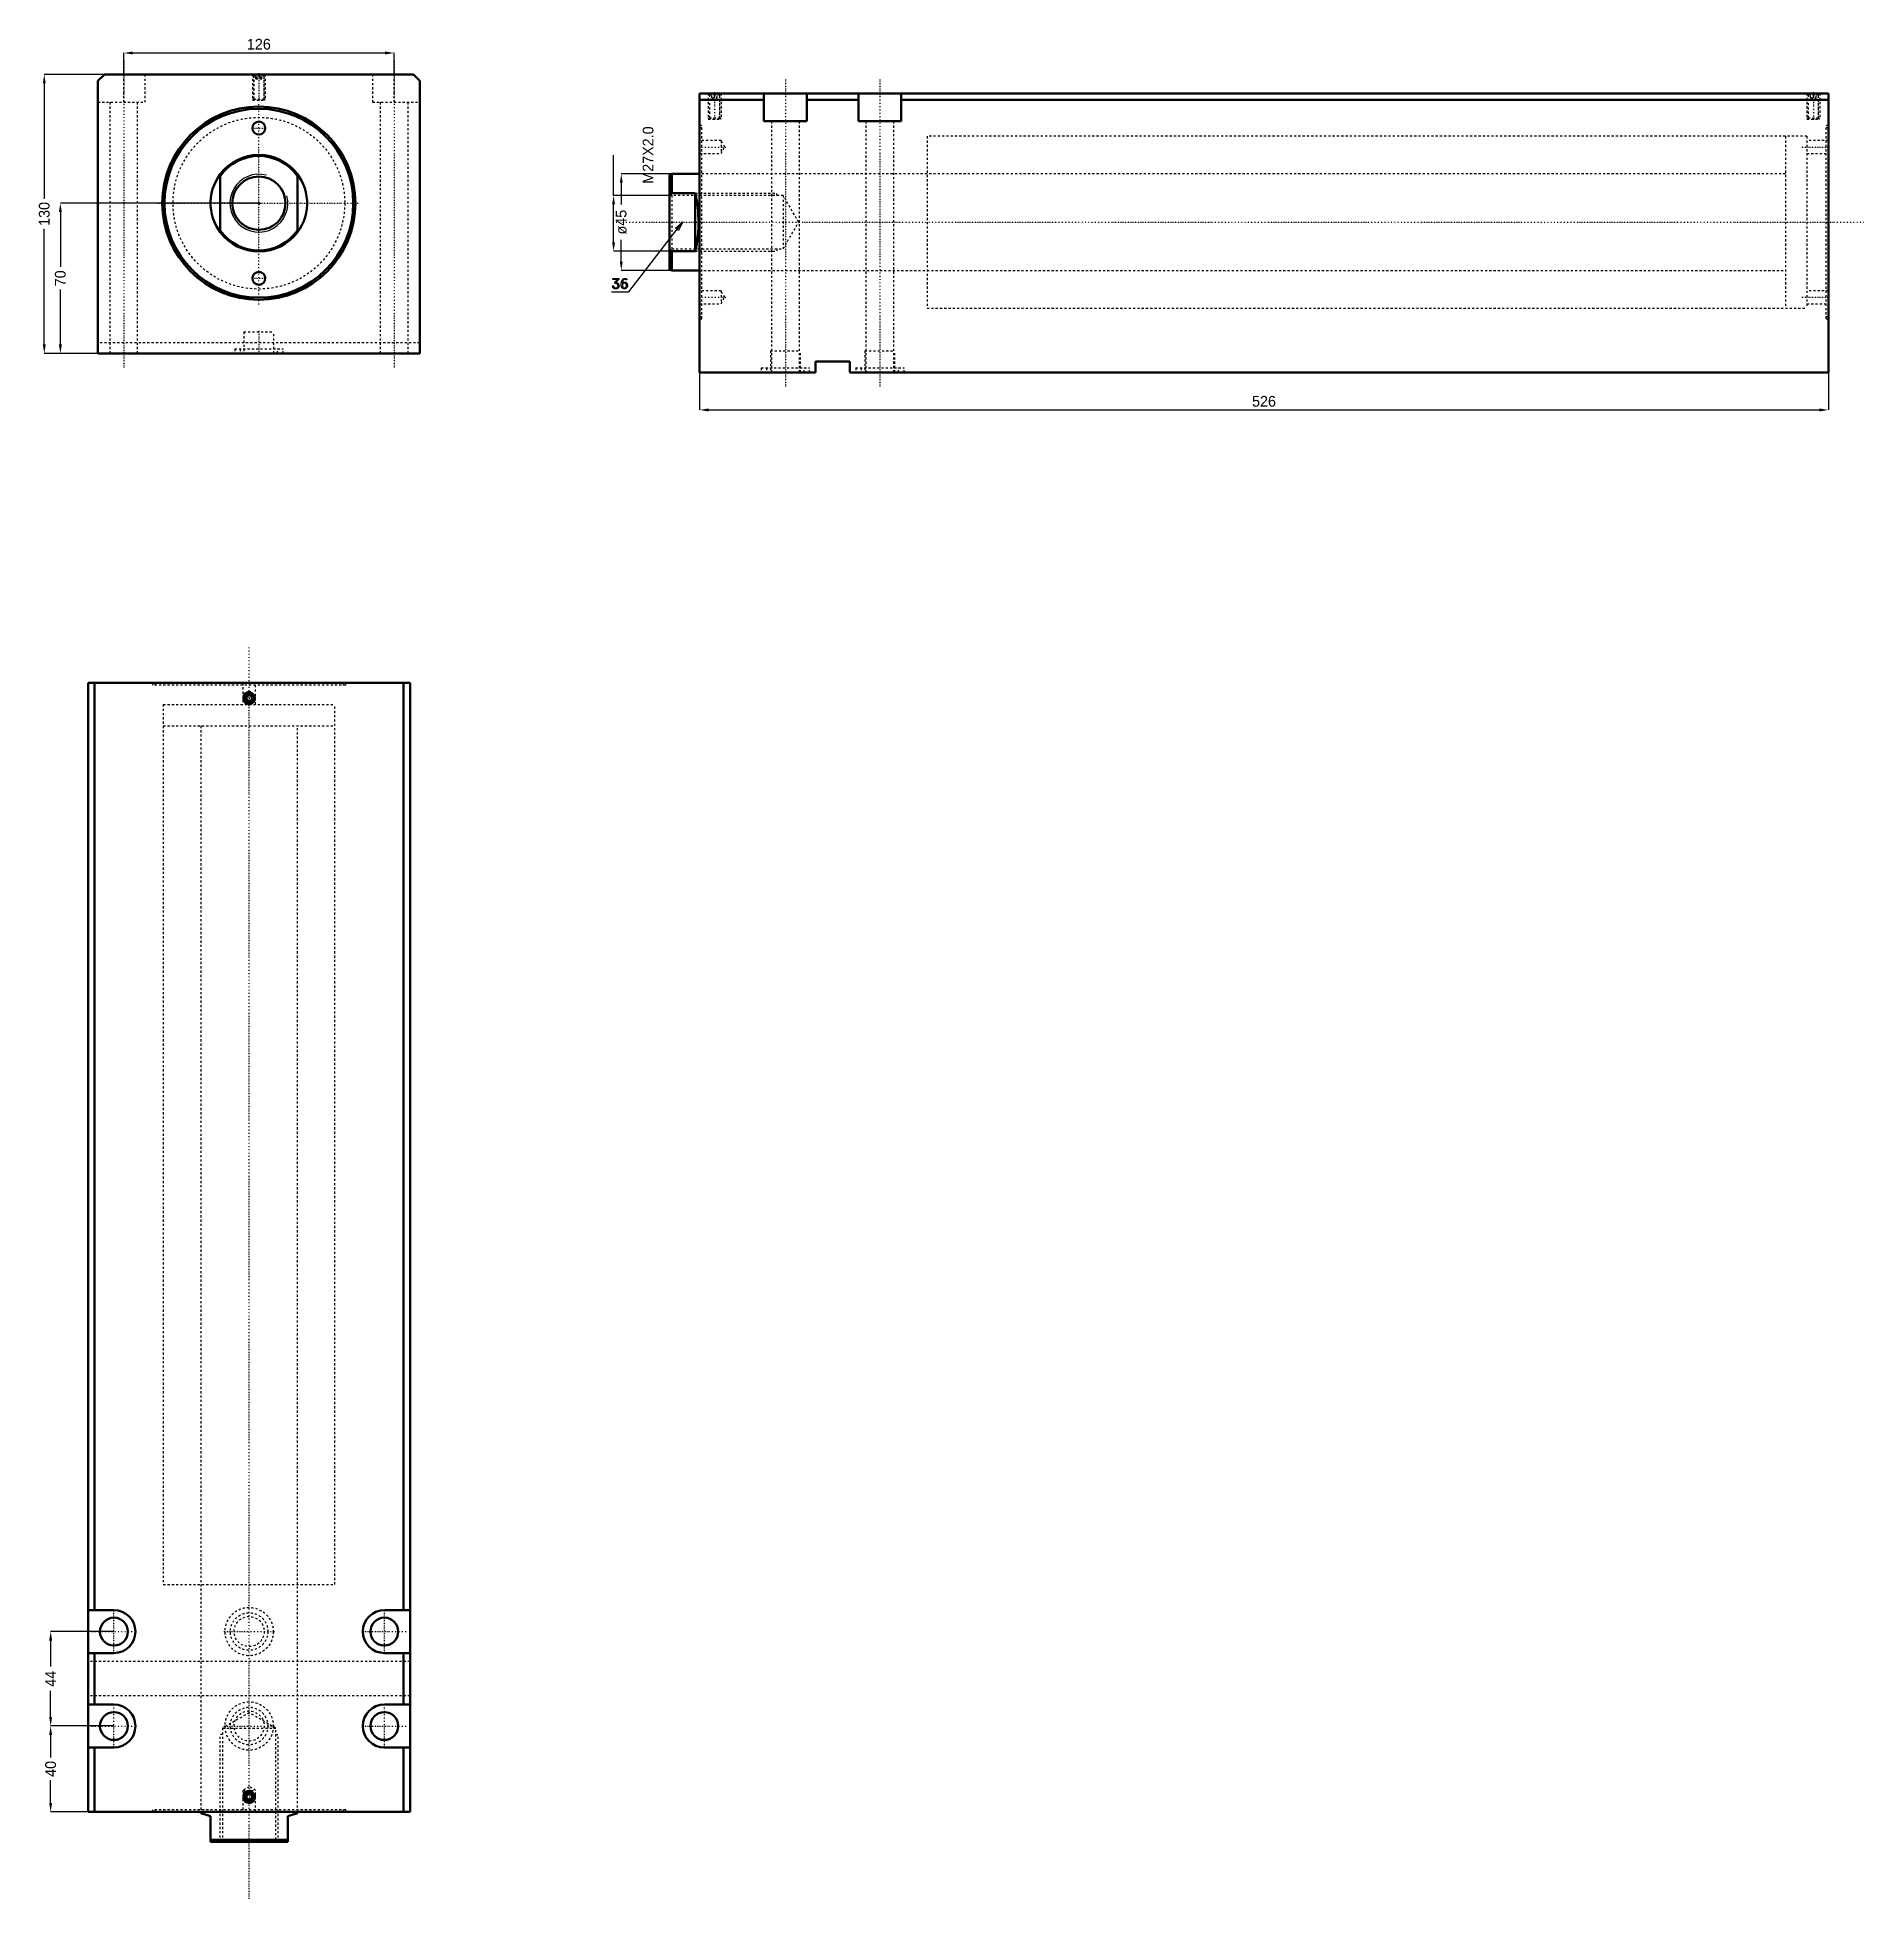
# Model space of a CAD drawing. Header units: millimetres. Extents: x -103 to 748, y -790 to 77.
import ezdxf

# ---------------------------------------------------------------- set-up
doc = ezdxf.new("R2010")
doc.units = ezdxf.units.MM
doc.linetypes.add('Center', pattern=[1.5, 0.45, -0.5, 0.05, -0.5])
doc.linetypes.add('Dashed', pattern=[2, 1, -1])
for name, color, linetype, lineweight in [('2d ConnectionPoints', 7, 'Continuous', 50), ('AM_0', 7, 'Continuous', 50), ('AM_5', 3, 'Continuous', 25), ('AM_7', 7, 'Center', 25), ('AM_9', 6, 'Dashed', 25)]:
    doc.layers.add(name, color=color, linetype=linetype, lineweight=lineweight)
doc.dimstyles.new('ISO-25', dxfattribs={"dimtxt": 2.5, "dimasz": 2.5, "dimexe": 1.25, "dimexo": 0.625, "dimtad": 1, "dimtxsty": 'Standard', "dimcen": 2.5, "dimadec": 0, "dimazin": 0, "dimtfac": 1, "dimtmove": 0, "dimatfit": 3, "dimfxl": 0, "dimarcsym": 0})

# ---------------------------------------------------------------- blocks, each defined once
blk = doc.blocks.new('1_JECX_MF_INLA_80_400_0_rod__0_in_JECX_MF_160_INLA_80_400_0__0')
at = {"layer": 'AM_0'}
for p, q in [((-18, -13.5), (-18, 13.5)), ((18, 13.5), (18, -13.5))]:
    blk.add_line(p, q, dxfattribs=at)
for points in [[(-18, 13.5), (-19.11, 11.88), (-20.07, 10.17), (-20.88, 8.38), (-21.53, 6.53), (-22.02, 4.63), (-22.34, 2.69), (-22.49, 0.73), (-22.47, -1.23), (-22.27, -3.18), (-21.91, -5.11), (-21.38, -7), (-20.69, -8.84), (-19.84, -10.61), (-18.84, -12.3), (-18, -13.5)], [(18, -13.5), (19.11, -11.88), (20.07, -10.17), (20.88, -8.38), (21.53, -6.53), (22.02, -4.63), (22.34, -2.69), (22.49, -0.73), (22.47, 1.23), (22.27, 3.18), (21.91, 5.11), (21.38, 7), (20.69, 8.84), (19.84, 10.61), (18.84, 12.3), (18, 13.5)]]:
    blk.add_lwpolyline(points, dxfattribs=at)
blk.add_circle((0, 0), 12.42, dxfattribs=at)
for radius, start, end in [(22.5, 36.8699, 143.1301), (22, 35.0968, 144.9032), (22, 215.0968, 324.9032), (22.5, 216.8699, 323.1301)]:
    blk.add_arc((0, 0), radius, start, end, dxfattribs=at)
at = {"layer": 'AM_5'}
blk.add_arc((0, 0), 13.5, 75, 15, dxfattribs=at)
blk = doc.blocks.new('2_JECX_MF_EXLA_80_400_0_body__0_in_JECX_MF_160_INLA_80_400_0__0')
at = {"layer": 'AM_0'}
for p, q in [((-72, 60), (-75, 57)), ((-75, 57), (-75, -70)), ((72, 60), (-72, 60)), ((75, 57), (72, 60)), ((75, -70), (75, 57)), ((-75, -70), (75, -70))]:
    blk.add_line(p, q, dxfattribs=at)
for centre, radius in [((0, 0), 45), ((0, 0), 44), ((0, 35), 3), ((0, -35), 3)]:
    blk.add_circle(centre, radius, dxfattribs=at)
at = {"layer": 'AM_5', "linetype": 'Dashed'}
for p, q in [((-3, 60), (-3, 48)), ((3, 60), (3, 48))]:
    blk.add_line(p, q, dxfattribs=at)
at = {"layer": 'AM_7'}
for p, q in [((-63, 66.5), (-63, -76.5)), ((63, 66.5), (63, -76.5)), ((0, 60.6), (0, 47.4)), ((0, -47.25), (0, 47.25)), ((-3.15, 35), (3.15, 35)), ((-47.25, 0), (47.25, 0)), ((-3.15, -35), (3.15, -35)), ((0, -59.5), (0, -70.5))]:
    blk.add_line(p, q, dxfattribs=at)
at = {"layer": 'AM_9'}
for p, q in [((-63, 47), (-63, 60)), ((-53, 47), (-53, 60)), ((-3, 60), (-2.46, 59.46)), ((-2.46, 59.46), (-2.46, 48.54)), ((-2.46, 59.46), (2.46, 59.46)), ((-1.9, 60), (-2.4, 59.5)), ((-2.4, 59.5), (2.4, 59.5)), ((-2.4, 59.5), (-2.4, 48)), ((-1.44, 58), (-1.44, 60)), ((-1.44, 58), (1.44, 58)), ((-0.72, 58), (-0.72, 60)), ((0.72, 58), (0.72, 60)), ((1.44, 58), (1.44, 60)), ((2.4, 59.5), (1.9, 60)), ((2.4, 48), (2.4, 59.5)), ((2.46, 59.46), (3, 60)), ((2.46, 48.54), (2.46, 59.46)), ((53, 60), (53, 47)), ((63, 47), (63, 60)), ((-75, 47), (-53, 47)), ((-69.5, 47), (-69.5, -70)), ((-56.5, -70), (-56.5, 47)), ((-2.46, 48.54), (-3, 48)), ((-3, 48), (3, 48)), ((-2.46, 48.54), (2.46, 48.54)), ((3, 48), (2.46, 48.54)), ((53, 47), (75, 47)), ((56.5, 47), (56.5, -70)), ((69.5, -70), (69.5, 47)), ((-7, -60), (7, -60)), ((-7, -60), (-7, -70)), ((7, -70), (7, -60)), ((75, -65), (-75, -65)), ((-11.25, -67.9), (11.25, -67.9)), ((-11.25, -67.9), (-11.25, -70)), ((-8.75, -67.9), (-8.75, -70)), ((8.75, -70), (8.75, -67.9)), ((11.25, -70), (11.25, -67.9))]:
    blk.add_line(p, q, dxfattribs=at)
blk.add_circle((0, 0), 40, dxfattribs=at)
blk = doc.blocks.new('*D3')
at = {"layer": 'AM_5', "color": 0, "lineweight": -2}
for p, q in [((-63, 60), (-63, 70)), ((-58.83, 70), (58.83, 70)), ((63, 60), (63, 70))]:
    blk.add_line(p, q, dxfattribs=at)
at = {"layer": 'AM_5', "color": 0}
for points in [[(-58.83, 70.69), (-58.83, 69.31), (-63, 70)], [(58.83, 69.31), (58.83, 70.69), (63, 70)]]:
    blk.add_solid(points, dxfattribs=at)
at = {"layer": 'Defpoints', "color": 0}
for p in [(63, 70), (-63, 60), (63, 60)]:
    blk.add_point(p, dxfattribs=at)
at = {"layer": 'AM_5', "color": 0, "insert": (0, 74.05), "char_height": 5, "attachment_point": 5}
blk.add_mtext('126', dxfattribs=at)
blk = doc.blocks.new('*D4')
at = {"layer": 'AM_5', "color": 0, "lineweight": -2}
for p, q in [((-72, 60), (-100, 60)), ((-100, 55.83), (-100, 1.97)), ((-100, -65.83), (-100, -11.97)), ((-75, -70), (-100, -70))]:
    blk.add_line(p, q, dxfattribs=at)
at = {"layer": 'AM_5', "color": 0}
for points in [[(-99.31, 55.83), (-100.69, 55.83), (-100, 60)], [(-100.69, -65.83), (-99.31, -65.83), (-100, -70)]]:
    blk.add_solid(points, dxfattribs=at)
at = {"layer": 'Defpoints', "color": 0}
for p in [(-72, 60), (-100, -70), (-75, -70)]:
    blk.add_point(p, dxfattribs=at)
at = {"layer": 'AM_5', "color": 0, "insert": (-100, -5), "char_height": 5, "attachment_point": 5, "rotation": 90}
blk.add_mtext('130', dxfattribs=at)
blk = doc.blocks.new('*D5')
at = {"layer": 'AM_5', "color": 0, "lineweight": -2}
for p, q in [((0, 0), (-92.5, 0)), ((-92.5, -4.17), (-92.5, -29.72)), ((-92.5, -65.83), (-92.5, -40.28)), ((-75, -70), (-92.5, -70))]:
    blk.add_line(p, q, dxfattribs=at)
at = {"layer": 'AM_5', "color": 0}
for points in [[(-91.81, -4.17), (-93.19, -4.17), (-92.5, 0)], [(-93.19, -65.83), (-91.81, -65.83), (-92.5, -70)]]:
    blk.add_solid(points, dxfattribs=at)
at = {"layer": 'Defpoints', "color": 0}
for p in [(0, 0), (-92.5, -70), (-75, -70)]:
    blk.add_point(p, dxfattribs=at)
at = {"layer": 'AM_5', "color": 0, "insert": (-92.5, -35), "char_height": 5, "attachment_point": 5, "rotation": 90}
blk.add_mtext('70', dxfattribs=at)
blk = doc.blocks.new('1_JECX_MF_INLA_80_400_0_rod__0_in_JECX_MF_160_INLA_80_400_0__4')
at = {"layer": 'AM_0'}
for p, q in [((-22.5, 0), (-22.5, -0.54)), ((22.5, -0.54), (22.5, 0)), ((-18, -2), (-22.5, -0.54)), ((-18, -14), (-18, -2)), ((22.5, -0.54), (18, -2)), ((18, -2), (18, -14)), ((-18, -13), (18, -13)), ((-18, -14), (18, -14))]:
    blk.add_line(p, q, dxfattribs=at)
at = {"layer": 'AM_5', "linetype": 'Dashed'}
for p, q in [((-13.5, -14), (-13.5, 36)), ((-12.42, 36), (-13.5, 36)), ((12.42, 36), (13.5, 36)), ((13.5, -14), (13.5, 36))]:
    blk.add_line(p, q, dxfattribs=at)
at = {"layer": 'AM_7'}
blk.add_line((0, -40.5), (0, 542.5), dxfattribs=at)
at = {"layer": 'AM_9'}
for p, q in [((-40, 516), (40, 516)), ((-40, 516), (-40, 506)), ((40, 506), (40, 516)), ((-40, 506), (40, 506)), ((-22.5, 506), (-22.5, 0)), ((22.5, 0), (22.5, 506)), ((0, 46.17), (-12.42, 39)), ((12.42, 39), (0, 46.17)), ((-12.42, 39), (12.42, 39)), ((-12.42, 39), (-12.42, -12.92)), ((12.42, -12.92), (12.42, 39)), ((-12.42, -12.92), (-13.5, -14)), ((-12.42, -12.92), (12.42, -12.92)), ((13.5, -14), (12.42, -12.92))]:
    blk.add_line(p, q, dxfattribs=at)
blk = doc.blocks.new('2_JECX_MF_EXLA_80_400_0_body__0_in_JECX_MF_160_INLA_80_400_0__4')
at = {"layer": 'AM_0'}
for p, q in [((75, 526), (-75, 526)), ((-75, 526), (-75, 0)), ((-72, 526), (-72, 94)), ((72, 526), (72, 94)), ((75, 526), (75, 0)), ((-0.72, 520.25), (-1.44, 519)), ((-1.44, 519), (-0.72, 517.75)), ((0.72, 520.25), (-0.72, 520.25)), ((-0.72, 517.75), (0.72, 517.75)), ((1.44, 519), (0.72, 520.25)), ((0.72, 517.75), (1.44, 519)), ((-63, 94), (-75, 94)), ((75, 94), (63, 94)), ((-75, 74), (-63, 74)), ((-72, 74), (-72, 50)), ((63, 74), (75, 74)), ((72, 74), (72, 50)), ((-63, 50), (-75, 50)), ((75, 50), (63, 50)), ((-75, 30), (-63, 30)), ((-72, 30), (-72, 0)), ((63, 30), (75, 30)), ((72, 30), (72, 0)), ((75, 0), (-75, 0)), ((-0.72, 8.25), (-1.44, 7)), ((-1.44, 7), (-0.72, 5.75)), ((0.72, 8.25), (-0.72, 8.25)), ((-0.72, 5.75), (0.72, 5.75)), ((1.44, 7), (0.72, 8.25)), ((0.72, 5.75), (1.44, 7))]:
    blk.add_line(p, q, dxfattribs=at)
for centre, radius in [((0, 519), 2.46), ((0, 519), 2.4), ((0, 519), 1.9), ((-63, 84), 6.5), ((63, 84), 6.5), ((-63, 40), 6.5), ((63, 40), 6.5), ((0, 7), 2.46), ((0, 7), 2.4), ((0, 7), 1.9)]:
    blk.add_circle(centre, radius, dxfattribs=at)
for centre, start, end in [((-63, 84), 270, 90), ((63, 84), 90, 270), ((-63, 40), 270, 90), ((63, 40), 90, 270)]:
    blk.add_arc(centre, 10, start, end, dxfattribs=at)
at = {"layer": 'AM_5'}
for centre in [(0, 519), (0, 7)]:
    blk.add_arc(centre, 3, 75, 15, dxfattribs=at)
at = {"layer": 'AM_7'}
for p, q in [((-3.15, 519), (3.15, 519)), ((-63, 73.5), (-63, 94.5)), ((63, 73.5), (63, 94.5)), ((-73.5, 84), (-52.5, 84)), ((-11.81, 84), (11.81, 84)), ((52.5, 84), (73.5, 84)), ((-63, 29.5), (-63, 50.5)), ((63, 29.5), (63, 50.5)), ((-73.5, 40), (-52.5, 40)), ((-11.81, 40), (11.81, 40)), ((52.5, 40), (73.5, 40)), ((-3.15, 7), (3.15, 7))]:
    blk.add_line(p, q, dxfattribs=at)
at = {"layer": 'AM_9'}
for p, q in [((-45, 526), (-45, 525)), ((45, 525), (-45, 525)), ((-44, 526), (-44, 525)), ((-3, 526), (-3, 516)), ((3, 516), (3, 526)), ((44, 525), (44, 526)), ((45, 525), (45, 526)), ((-40, 516), (40, 516)), ((-40, 516), (-40, 106)), ((40, 106), (40, 516)), ((-40, 106), (40, 106)), ((-22.5, 106), (-22.5, 0)), ((22.5, 0), (22.5, 106)), ((75, 70), (-75, 70)), ((75, 54), (-75, 54)), ((0, 11.73), (-3, 10)), ((-3, 10), (3, 10)), ((-3, 10), (-3, 0)), ((3, 10), (0, 11.73)), ((3, 0), (3, 10)), ((45, 1), (-45, 1)), ((-45, 1), (-45, 0)), ((-44, 1), (-44, 0)), ((44, 0), (44, 1)), ((45, 0), (45, 1))]:
    blk.add_line(p, q, dxfattribs=at)
for centre, radius in [((0, 84), 11.25), ((0, 84), 8.75), ((0, 84), 7), ((0, 40), 11.25), ((0, 40), 8.75), ((0, 40), 7)]:
    blk.add_circle(centre, radius, dxfattribs=at)
blk = doc.blocks.new('*D11')
at = {"layer": 'AM_5', "color": 0, "lineweight": -2}
for p, q in [((-67.53, -665.56), (-97.03, -665.56)), ((-97.03, -669.73), (-97.03, -681.9)), ((-97.03, -705.4), (-97.03, -693.23)), ((-67.53, -709.56), (-97.03, -709.56))]:
    blk.add_line(p, q, dxfattribs=at)
at = {"layer": 'AM_5', "color": 0}
for points in [[(-97.72, -669.73), (-96.34, -669.73), (-97.03, -665.56)], [(-97.72, -705.4), (-96.34, -705.4), (-97.03, -709.56)]]:
    blk.add_solid(points, dxfattribs=at)
at = {"layer": 'Defpoints', "color": 0}
for p in [(-97.03, -665.56), (-67.53, -665.56), (-67.53, -709.56)]:
    blk.add_point(p, dxfattribs=at)
at = {"layer": 'AM_5', "color": 0, "insert": (-97.03, -687.56), "char_height": 5, "attachment_point": 5, "rotation": 90}
blk.add_mtext('44', dxfattribs=at)
blk = doc.blocks.new('*D12')
at = {"layer": 'AM_5', "color": 0, "lineweight": -2}
for p, q in [((-67.53, -709.56), (-97.03, -709.56)), ((-97.03, -713.73), (-97.03, -724.31)), ((-97.03, -745.4), (-97.03, -734.81)), ((-79.53, -749.56), (-97.03, -749.56))]:
    blk.add_line(p, q, dxfattribs=at)
at = {"layer": 'AM_5', "color": 0}
for points in [[(-97.72, -713.73), (-96.34, -713.73), (-97.03, -709.56)], [(-97.72, -745.4), (-96.34, -745.4), (-97.03, -749.56)]]:
    blk.add_solid(points, dxfattribs=at)
at = {"layer": 'Defpoints', "color": 0}
for p in [(-67.53, -709.56), (-97.03, -749.56), (-79.53, -749.56)]:
    blk.add_point(p, dxfattribs=at)
at = {"layer": 'AM_5', "color": 0, "insert": (-97.03, -729.56), "char_height": 5, "attachment_point": 5, "rotation": 90}
blk.add_mtext('40', dxfattribs=at)
blk = doc.blocks.new('1_JECX_MF_INLA_80_400_0_rod__0_in_JECX_MF_160_INLA_80_400_0__2')
at = {"layer": 'AM_0'}
for p, q in [((-13, 22.5), (-14, 22)), ((-14, 22), (-14, -22)), ((0, 22.5), (-13, 22.5)), ((-13, 22.5), (-13, 13.5)), ((-13, 13.5), (-14, 12.65)), ((-2, 13.5), (-13, 13.5)), ((-2, 13.5), (-2, -13.5)), ((-14, -12.65), (-13, -13.5)), ((-13, -13.5), (-2, -13.5)), ((-13, -13.5), (-13, -22.5)), ((-14, -22), (-13, -22.5)), ((-13, -22.5), (0, -22.5))]:
    blk.add_line(p, q, dxfattribs=at)
blk.add_lwpolyline([(-2, -13.5), (-1.64, -11.88), (-1.33, -10.17), (-1.06, -8.38), (-0.85, -6.53), (-0.69, -4.63), (-0.59, -2.69), (-0.54, -0.73), (-0.55, 1.23), (-0.61, 3.18), (-0.73, 5.11), (-0.9, 7), (-1.13, 8.84), (-1.4, 10.61), (-1.73, 12.3), (-2, 13.5)], dxfattribs=at)
at = {"layer": 'AM_5', "linetype": 'Dashed'}
for p, q in [((-14, 13.5), (36, 13.5)), ((36, 12.42), (36, 13.5)), ((-14, -13.5), (36, -13.5)), ((36, -12.42), (36, -13.5))]:
    blk.add_line(p, q, dxfattribs=at)
at = {"layer": 'AM_7'}
blk.add_line((-40.5, 0), (542.5, 0), dxfattribs=at)
at = {"layer": 'AM_9'}
for p, q in [((516, 40), (506, 40)), ((506, 40), (506, -40)), ((516, 40), (516, -40)), ((506, 22.5), (0, 22.5)), ((-12.92, 12.42), (-14, 13.5)), ((39, 12.42), (-12.92, 12.42)), ((-12.92, 12.42), (-12.92, -12.42)), ((46.17, 0), (39, 12.42)), ((39, 12.42), (39, -12.42)), ((39, -12.42), (46.17, 0)), ((-14, -13.5), (-12.92, -12.42)), ((-12.92, -12.42), (39, -12.42)), ((0, -22.5), (506, -22.5)), ((506, -40), (516, -40))]:
    blk.add_line(p, q, dxfattribs=at)
blk = doc.blocks.new('2_JECX_MF_EXLA_80_400_0_body__0_in_JECX_MF_160_INLA_80_400_0__2')
at = {"layer": 'AM_0'}
for p, q in [((0, -70), (0, 60)), ((526, 60), (0, 60)), ((30, 57), (0, 57)), ((30, 47), (30, 60)), ((50, 47), (50, 60)), ((74, 57), (50, 57)), ((74, 47), (74, 60)), ((94, 47), (94, 60)), ((526, 57), (94, 57)), ((526, -70), (526, 60)), ((30, 47), (50, 47)), ((74, 47), (94, 47)), ((70, -65), (54, -65)), ((54, -65), (54, -70)), ((70, -70), (70, -65)), ((54, -70), (0, -70)), ((526, -70), (70, -70))]:
    blk.add_line(p, q, dxfattribs=at)
at = {"layer": 'AM_5', "linetype": 'Dashed'}
for p, q in [((4, 60), (4, 48)), ((10, 60), (10, 48)), ((516, 60), (516, 48)), ((522, 60), (522, 48))]:
    blk.add_line(p, q, dxfattribs=at)
at = {"layer": 'AM_7'}
for p, q in [((40, 66.5), (40, -76.5)), ((84, 66.5), (84, -76.5)), ((7, 60.6), (7, 47.4)), ((519, 60.6), (519, 47.4)), ((-0.59, 35), (12.32, 35)), ((513.68, 35), (526.59, 35)), ((-0.59, -35), (12.32, -35)), ((513.68, -35), (526.59, -35))]:
    blk.add_line(p, q, dxfattribs=at)
at = {"layer": 'AM_9'}
for p, q in [((4, 60), (4.54, 59.46)), ((4.54, 59.46), (4.54, 48.54)), ((4.54, 59.46), (9.46, 59.46)), ((5.1, 60), (4.6, 59.5)), ((4.6, 59.5), (4.6, 48)), ((4.6, 59.5), (9.4, 59.5)), ((5.75, 58), (5.75, 60)), ((5.75, 58), (8.25, 58)), ((7, 58), (7, 60)), ((8.25, 58), (8.25, 60)), ((9.4, 59.5), (8.9, 60)), ((9.4, 48), (9.4, 59.5)), ((9.46, 59.46), (10, 60)), ((9.46, 48.54), (9.46, 59.46)), ((516, 60), (516.54, 59.46)), ((516.54, 59.46), (516.54, 48.54)), ((516.54, 59.46), (521.46, 59.46)), ((517.1, 60), (516.6, 59.5)), ((516.6, 59.5), (521.4, 59.5)), ((516.6, 59.5), (516.6, 48)), ((517.75, 58), (517.75, 60)), ((517.75, 58), (520.25, 58)), ((519, 58), (519, 60)), ((520.25, 58), (520.25, 60)), ((521.4, 59.5), (520.9, 60)), ((521.4, 48), (521.4, 59.5)), ((521.46, 59.46), (522, 60)), ((521.46, 48.54), (521.46, 59.46)), ((1, 45), (0, 45)), ((1, 44), (0, 44)), ((1, -45), (1, 45)), ((4.54, 48.54), (4, 48)), ((4, 48), (10, 48)), ((4.54, 48.54), (9.46, 48.54)), ((10, 48), (9.46, 48.54)), ((33.5, 47), (33.5, -70)), ((46.5, -70), (46.5, 47)), ((77.5, 47), (77.5, -70)), ((90.5, -70), (90.5, 47)), ((516.54, 48.54), (516, 48)), ((516, 48), (522, 48)), ((516.54, 48.54), (521.46, 48.54)), ((522, 48), (521.46, 48.54)), ((525, -45), (525, 45)), ((526, 45), (525, 45)), ((526, 44), (525, 44)), ((10, 38), (0, 38)), ((11.73, 35), (10, 38)), ((10, 38), (10, 32)), ((10, 32), (11.73, 35)), ((516, 40), (106, 40)), ((106, 40), (106, -40)), ((516, 40), (516, -40)), ((526, 38), (516, 38)), ((0, 32), (10, 32)), ((516, 32), (526, 32)), ((106, 22.5), (0, 22.5)), ((0, -22.5), (106, -22.5)), ((10, -32), (0, -32)), ((11.73, -35), (10, -32)), ((10, -32), (10, -38)), ((526, -32), (516, -32)), ((0, -38), (10, -38)), ((10, -38), (11.73, -35)), ((106, -40), (516, -40)), ((516, -38), (526, -38)), ((0, -44), (1, -44)), ((0, -45), (1, -45)), ((525, -44), (526, -44)), ((525, -45), (526, -45)), ((33, -60), (47, -60)), ((33, -60), (33, -70)), ((47, -70), (47, -60)), ((77, -60), (91, -60)), ((77, -60), (77, -70)), ((91, -70), (91, -60)), ((28.75, -67.9), (51.25, -67.9)), ((28.75, -67.9), (28.75, -70)), ((31.25, -67.9), (31.25, -70)), ((48.75, -70), (48.75, -67.9)), ((51.25, -70), (51.25, -67.9)), ((72.75, -67.9), (95.25, -67.9)), ((72.75, -67.9), (72.75, -70)), ((75.25, -67.9), (75.25, -70)), ((92.75, -70), (92.75, -67.9)), ((95.25, -70), (95.25, -67.9))]:
    blk.add_line(p, q, dxfattribs=at)
blk = doc.blocks.new('*D19')
at = {"layer": 'AM_5', "color": 0, "lineweight": -2}
for p, q in [((205.39, -78.84), (205.39, -96.34)), ((731.39, -78.84), (731.39, -96.34)), ((209.55, -96.34), (727.22, -96.34))]:
    blk.add_line(p, q, dxfattribs=at)
at = {"layer": 'AM_5', "color": 0}
for points in [[(209.55, -95.64), (209.55, -97.03), (205.39, -96.34)], [(727.22, -95.64), (727.22, -97.03), (731.39, -96.34)]]:
    blk.add_solid(points, dxfattribs=at)
at = {"layer": 'Defpoints', "color": 0}
for p in [(205.39, -78.84), (731.39, -78.84), (731.39, -96.34)]:
    blk.add_point(p, dxfattribs=at)
at = {"layer": 'AM_5', "color": 0, "insert": (468.39, -92.34), "char_height": 5, "attachment_point": 5}
blk.add_mtext('526', dxfattribs=at)
blk = doc.blocks.new('*D20')
at = {"layer": 'AM_5', "color": 0, "lineweight": -2}
for p, q in [((192.39, 13.66), (168.89, 13.66)), ((168.89, 9.5), (168.89, -0.67)), ((168.89, -27.17), (168.89, -17)), ((192.39, -31.34), (168.89, -31.34))]:
    blk.add_line(p, q, dxfattribs=at)
at = {"layer": 'AM_5', "color": 0}
for points in [[(168.19, 9.5), (169.58, 9.5), (168.89, 13.66)], [(168.19, -27.17), (169.58, -27.17), (168.89, -31.34)]]:
    blk.add_solid(points, dxfattribs=at)
at = {"layer": 'Defpoints', "color": 0}
for p in [(168.89, 13.66), (192.39, 13.66), (192.39, -31.34)]:
    blk.add_point(p, dxfattribs=at)
at = {"layer": 'AM_5', "color": 0, "insert": (168.89, -8.84), "char_height": 5, "attachment_point": 5, "rotation": 90}
blk.add_mtext('ø45', dxfattribs=at)
blk = doc.blocks.new('*D21')
at = {"layer": 'AM_5', "color": 0, "lineweight": -2}
for p, q in [((165.3, 3.58), (165.3, 22.42)), ((192.47, 3.58), (165.3, 3.58)), ((165.3, -18.17), (165.3, -0.58)), ((191.39, -22.34), (165.3, -22.34))]:
    blk.add_line(p, q, dxfattribs=at)
at = {"layer": 'AM_5', "color": 0}
for points in [[(164.61, -0.58), (166, -0.58), (165.3, 3.58)], [(164.61, -18.17), (166, -18.17), (165.3, -22.34)]]:
    blk.add_solid(points, dxfattribs=at)
at = {"layer": 'Defpoints', "color": 0}
for p in [(192.47, 3.58), (165.3, -22.34), (191.39, -22.34)]:
    blk.add_point(p, dxfattribs=at)
at = {"layer": 'AM_5', "color": 0, "insert": (181.39, 22.42), "char_height": 5, "attachment_point": 5, "rotation": 90}
blk.add_mtext('M27X2.0', dxfattribs=at)

msp = doc.modelspace()

# ---------------------------------------------------------------- linework, layer by layer
at = {"layer": '2d ConnectionPoints'}
for p in [(0, 0), (205.386, -8.836), (-4.53, -749.564)]:
    msp.add_point(p, dxfattribs=at)
at = {"layer": 'AM_5'}
for p, q in [((172.386, -41.336), (197.386, -8.836)), ((164.386, -41.336), (172.386, -41.336))]:
    msp.add_line(p, q, dxfattribs=at)
for points in [[(197.386, -8.836), (195.506, -12.646), (194.185, -11.63), (197.386, -8.836)], [(165.319, -38.529), (165.319, -38.529), (165.325, -38.639), (165.354, -38.794), (165.354, -38.794), (165.408, -38.936), (165.457, -39.023), (165.457, -39.023), (165.516, -39.104), (165.619, -39.21), (165.619, -39.21), (165.738, -39.299), (165.826, -39.348), (165.826, -39.348), (165.92, -39.389), (166.065, -39.433), (166.065, -39.433), (166.216, -39.457), (166.32, -39.462), (166.32, -39.462), (166.431, -39.457), (166.591, -39.433), (166.591, -39.433), (166.744, -39.388), (166.843, -39.347), (166.843, -39.347), (166.937, -39.296), (167.063, -39.207), (167.063, -39.207), (167.171, -39.1), (167.233, -39.018), (167.233, -39.018), (167.286, -38.931), (167.343, -38.79), (167.343, -38.79), (167.374, -38.637), (167.38, -38.529), (167.38, -38.529), (167.371, -38.375), (167.328, -38.163), (167.328, -38.163), (167.249, -37.973), (167.175, -37.858), (167.175, -37.858), (167.087, -37.754), (166.932, -37.618), (166.932, -37.618), (166.751, -37.506), (166.614, -37.445), (166.614, -37.445), (166.468, -37.396), (166.234, -37.342), (166.234, -37.342), (165.984, -37.313), (165.807, -37.307), (165.807, -36.852), (167.126, -35.559), (164.923, -35.559), (164.923, -35.123), (167.744, -35.123), (167.744, -35.578), (166.395, -36.911), (166.395, -36.911), (166.689, -36.979), (167.064, -37.126), (167.064, -37.126), (167.359, -37.327), (167.511, -37.491), (167.511, -37.491), (167.632, -37.673), (167.764, -37.971), (167.764, -37.971), (167.834, -38.296), (167.848, -38.529), (167.848, -38.529), (167.839, -38.697), (167.791, -38.932), (167.791, -38.932), (167.702, -39.145), (167.62, -39.275), (167.62, -39.275), (167.524, -39.394), (167.36, -39.55), (167.36, -39.55), (167.172, -39.678), (167.034, -39.748), (167.034, -39.748), (166.889, -39.805), (166.666, -39.867), (166.666, -39.867), (166.437, -39.901), (166.281, -39.907), (166.281, -39.907), (166.13, -39.901), (165.91, -39.868), (165.91, -39.868), (165.7, -39.806), (165.565, -39.75), (165.565, -39.75), (165.436, -39.68), (165.264, -39.553), (165.264, -39.553), (165.115, -39.399), (165.028, -39.28), (165.028, -39.28), (164.955, -39.15), (164.876, -38.936), (164.876, -38.936), (164.833, -38.7), (164.825, -38.529), (165.319, -38.529)], [(170.353, -39.875), (170.353, -39.875), (170.133, -39.864), (169.84, -39.811), (169.84, -39.811), (169.591, -39.711), (169.451, -39.62), (169.451, -39.62), (169.328, -39.51), (169.174, -39.318), (169.174, -39.318), (169.056, -39.093), (168.997, -38.924), (168.997, -38.924), (168.952, -38.741), (168.902, -38.438), (168.902, -38.438), (168.876, -38.102), (168.871, -37.86), (168.871, -37.86), (168.886, -37.362), (168.969, -36.699), (168.969, -36.699), (169.121, -36.137), (169.262, -35.819), (169.262, -35.819), (169.437, -35.552), (169.766, -35.263), (169.766, -35.263), (170.177, -35.107), (170.496, -35.078), (170.496, -35.078), (170.649, -35.082), (170.859, -35.106), (170.859, -35.106), (171.045, -35.15), (171.155, -35.191), (171.155, -35.191), (171.258, -35.24), (171.402, -35.324), (171.402, -35.324), (171.533, -35.421), (171.614, -35.494), (171.256, -35.786), (171.256, -35.786), (171.21, -35.733), (171.127, -35.661), (171.127, -35.661), (171.029, -35.599), (170.956, -35.564), (170.956, -35.564), (170.875, -35.534), (170.744, -35.501), (170.744, -35.501), (170.599, -35.484), (170.496, -35.481), (170.496, -35.481), (170.332, -35.493), (170.113, -35.56), (170.113, -35.56), (169.929, -35.684), (169.825, -35.799), (169.825, -35.799), (169.734, -35.931), (169.62, -36.144), (169.62, -36.144), (169.534, -36.376), (169.491, -36.542), (169.491, -36.542), (169.457, -36.715), (169.414, -36.987), (169.414, -36.987), (169.381, -37.275), (169.365, -37.476), (169.365, -37.476), (169.437, -37.336), (169.56, -37.153), (169.56, -37.153), (169.7, -37.002), (169.802, -36.919), (169.802, -36.919), (169.911, -36.85), (170.088, -36.776), (170.088, -36.776), (170.281, -36.736), (170.418, -36.729), (170.418, -36.729), (170.579, -36.738), (170.806, -36.785), (170.806, -36.785), (171.016, -36.873), (171.146, -36.955), (171.146, -36.955), (171.266, -37.051), (171.425, -37.217), (171.425, -37.217), (171.558, -37.411), (171.632, -37.554), (171.632, -37.554), (171.693, -37.706), (171.76, -37.941), (171.76, -37.941), (171.795, -38.185), (171.802, -38.354), (171.802, -38.354), (171.795, -38.529), (171.755, -38.777), (171.755, -38.777), (171.683, -39.006), (171.615, -39.148), (171.615, -39.148), (171.535, -39.28), (171.392, -39.455), (171.392, -39.455), (171.224, -39.602), (171.097, -39.685), (171.097, -39.685), (170.961, -39.753), (170.745, -39.827), (170.745, -39.827), (170.515, -39.867), (170.353, -39.875)], [(170.359, -39.465), (170.359, -39.465), (170.476, -39.459), (170.638, -39.429), (170.638, -39.429), (170.783, -39.374), (170.871, -39.322), (170.871, -39.322), (170.951, -39.26), (171.055, -39.151), (171.055, -39.151), (171.141, -39.022), (171.188, -38.924), (171.188, -38.924), (171.227, -38.819), (171.268, -38.649), (171.268, -38.649), (171.291, -38.465), (171.295, -38.334), (171.295, -38.334), (171.291, -38.212), (171.27, -38.038), (171.27, -38.038), (171.231, -37.874), (171.194, -37.772), (171.194, -37.772), (171.15, -37.676), (171.068, -37.548), (171.068, -37.548), (170.969, -37.438), (170.892, -37.375), (170.892, -37.375), (170.808, -37.323), (170.668, -37.266), (170.668, -37.266), (170.512, -37.235), (170.398, -37.229), (170.398, -37.229), (170.28, -37.235), (170.116, -37.268), (170.116, -37.268), (169.966, -37.329), (169.873, -37.385), (169.873, -37.385), (169.788, -37.452), (169.676, -37.569), (169.676, -37.569), (169.583, -37.706), (169.53, -37.809), (169.53, -37.809), (169.487, -37.919), (169.44, -38.094), (169.44, -38.094), (169.415, -38.281), (169.41, -38.412), (169.41, -38.412), (169.415, -38.532), (169.438, -38.701), (169.438, -38.701), (169.481, -38.858), (169.521, -38.957), (169.521, -38.957), (169.569, -39.048), (169.657, -39.169), (169.657, -39.169), (169.763, -39.272), (169.844, -39.33), (169.844, -39.33), (169.933, -39.379), (170.079, -39.431), (170.079, -39.431), (170.242, -39.46), (170.359, -39.465)]]:
    msp.add_lwpolyline(points, dxfattribs=at)

# ---------------------------------------------------------------- block references
for name, p in [('2_JECX_MF_EXLA_80_400_0_body__0_in_JECX_MF_160_INLA_80_400_0__0', (0, 0)), ('2_JECX_MF_EXLA_80_400_0_body__0_in_JECX_MF_160_INLA_80_400_0__2', (205.386, -8.836)), ('1_JECX_MF_INLA_80_400_0_rod__0_in_JECX_MF_160_INLA_80_400_0__2', (205.386, -8.836)), ('1_JECX_MF_INLA_80_400_0_rod__0_in_JECX_MF_160_INLA_80_400_0__0', (0, 0)), ('1_JECX_MF_INLA_80_400_0_rod__0_in_JECX_MF_160_INLA_80_400_0__4', (-4.53, -749.564)), ('2_JECX_MF_EXLA_80_400_0_body__0_in_JECX_MF_160_INLA_80_400_0__4', (-4.53, -749.564))]:
    msp.add_blockref(name, p)

# ---------------------------------------------------------------- dimensions: what is measured, and where the dimension line sits
for base, p1, p2, text, picture, middle in [((63, 70), (-63, 60), (63, 60), '126', '*D3', (0, 70)), ((731.386, -96.336), (205.386, -78.836), (731.386, -78.836), '526', '*D19', (468.386, -96.336))]:
    dim = msp.add_linear_dim(base=base, p1=p1, p2=p2, text=text, dimstyle='ISO-25', override={"dimtxt": 5, "dimasz": 4.166667, "dimexe": 0, "dimexo": 0, "dimgap": 1.5}, dxfattribs=at)
    dim.commit()
    dim.dimension.update_dxf_attribs({"geometry": picture, "text_midpoint": middle, "dimtype": 160})
for base, p1, p2, text, picture, middle in [((-100, -70), (-72, 60), (-75, -70), '130', '*D4', (-100, -5)), ((165.303, -22.336), (192.469, 3.582), (191.386, -22.336), 'M27X2.0', '*D21', (181.386, 22.415)), ((168.886, 13.664), (192.386, -31.336), (192.386, 13.664), 'ø45', '*D20', (168.886, -8.836)), ((-92.5, -70), (0, 0), (-75, -70), '70', '*D5', (-92.5, -35)), ((-97.03, -665.564), (-67.53, -709.564), (-67.53, -665.564), '44', '*D11', (-97.03, -687.564)), ((-97.03, -749.564), (-67.53, -709.564), (-79.53, -749.564), '40', '*D12', (-97.03, -729.564))]:
    dim = msp.add_linear_dim(base=base, p1=p1, p2=p2, angle=90, text=text, dimstyle='ISO-25', override={"dimtxt": 5, "dimasz": 4.166667, "dimexe": 0, "dimexo": 0, "dimgap": 1.5}, dxfattribs=at)
    dim.commit()
    dim.dimension.update_dxf_attribs({"geometry": picture, "text_midpoint": middle, "dimtype": 160, "text_rotation": 90})

doc.saveas('drawing.dxf')
